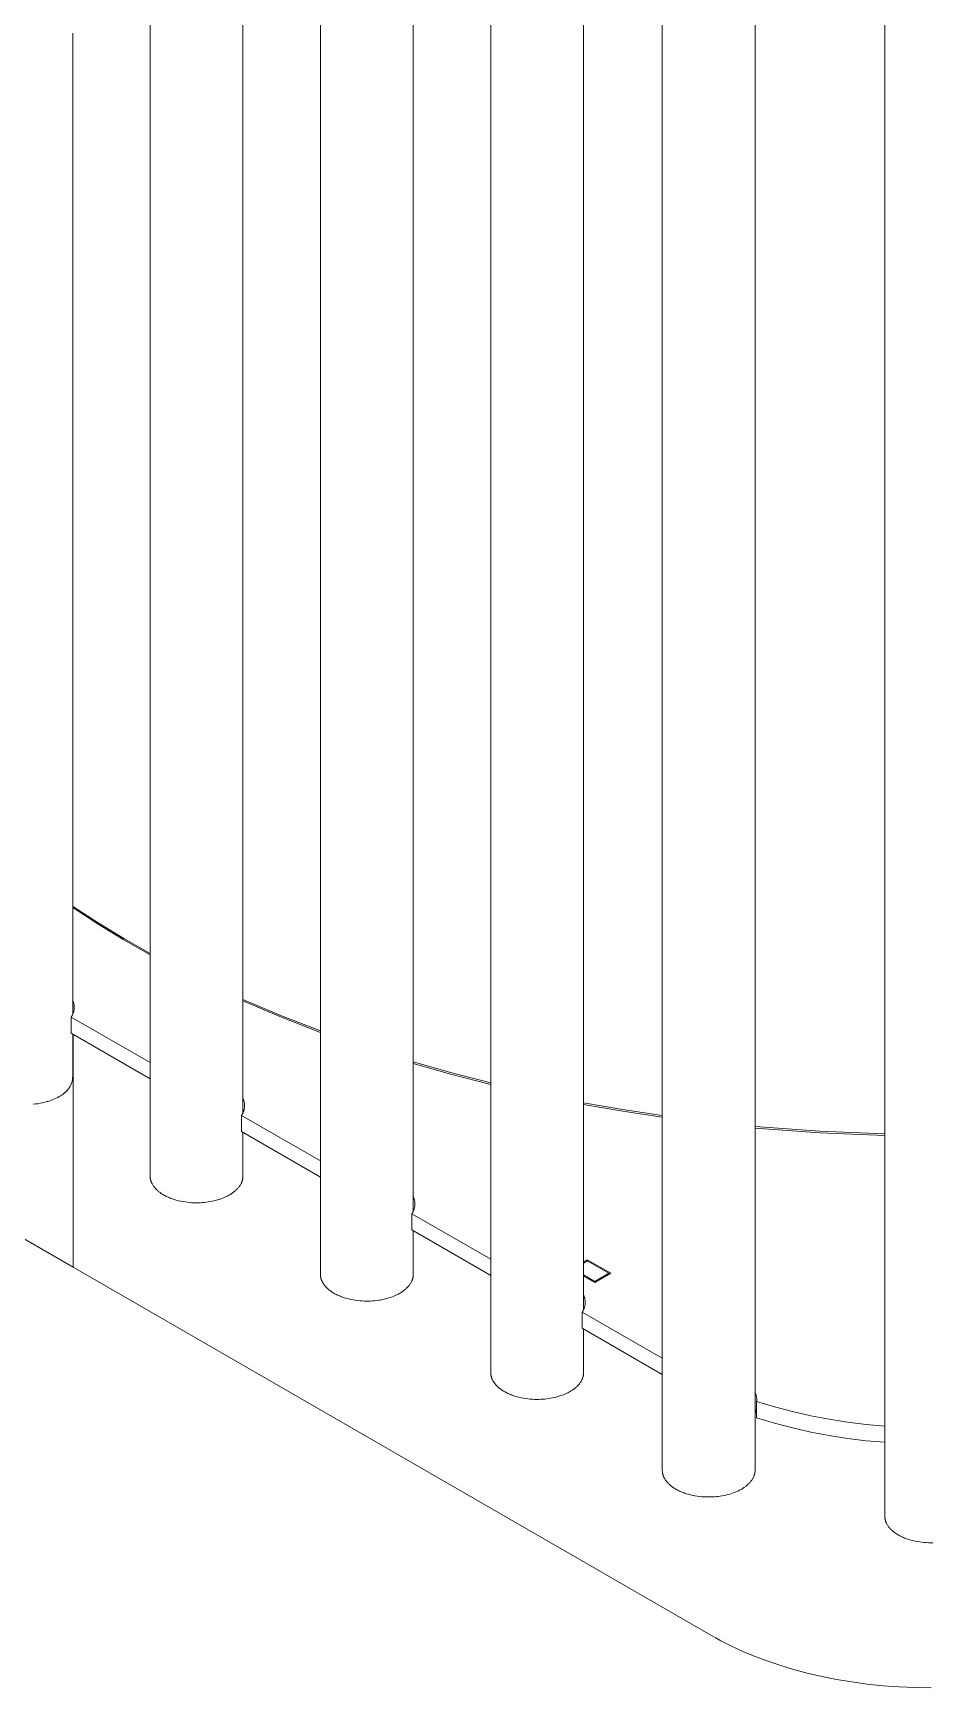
# Model space of a CAD drawing. Header units: millimetres. Extents: x 8434 to 10928, y 788 to 2545.
# Drawn here: x 10048 to 10161.7, y 1485.2 to 1694.9 of the extents above; entities that cross this region are included whole.
import ezdxf

# ---------------------------------------------------------------- set-up
doc = ezdxf.new("R2010")
doc.units = ezdxf.units.MM
doc.layers.add('ZANO_R', color=7, linetype='Continuous', lineweight=0)

msp = doc.modelspace()

# ---------------------------------------------------------------- linework, layer by layer
at = {"layer": 'ZANO_R'}
for p, q in [((10062.82, 1550.09), (10062.82, 1997.05)), ((10074.57, 1990.27), (10074.57, 1558.08)), ((10084.38, 1537.63), (10084.38, 1984.6)), ((10096.14, 1977.81), (10096.14, 1545.63)), ((10105.95, 1525.18), (10105.95, 1972.15)), ((10117.71, 1965.36), (10117.71, 1533.18)), ((10127.67, 1512.82), (10127.67, 1959.77)), ((10139.43, 1955.45), (10139.43, 1512.82)), ((10155.84, 1507.02), (10155.84, 1952.79)), ((10053.01, 1694.85), (10053.01, 1570.53)), ((9972.32, 1585.16), (10053.06, 1538.54)), ((10053.01, 1584.24), (10056.22, 1582.15)), ((10056.22, 1581.99), (10053.01, 1584.08)), ((10056.22, 1582.15), (10059.49, 1580.16)), ((10059.49, 1579.99), (10056.22, 1581.99)), ((10059.49, 1580.16), (10062.82, 1578.26)), ((10062.82, 1578.09), (10059.49, 1579.99)), ((10053.04, 1572.3), (10053.01, 1572.36)), ((10053.06, 1572.23), (10053.04, 1572.3)), ((10053.09, 1572.16), (10053.06, 1572.23)), ((10053.11, 1572.09), (10053.09, 1572.16)), ((10053.13, 1572.02), (10053.11, 1572.09)), ((10074.57, 1572.44), (10079.45, 1570.38)), ((10079.45, 1570.19), (10074.57, 1572.26)), ((10052.83, 1570.22), (10052.87, 1570.28)), ((10052.83, 1568.16), (10052.83, 1570.22)), ((10062.82, 1564.45), (10052.83, 1570.22)), ((10052.87, 1570.28), (10052.91, 1570.34)), ((10052.91, 1570.34), (10052.94, 1570.4)), ((10052.94, 1570.4), (10052.98, 1570.47)), ((10052.98, 1570.47), (10053.01, 1570.53)), ((10053.01, 1570.53), (10053.04, 1570.6)), ((10053.04, 1570.6), (10053.07, 1570.66)), ((10053.07, 1570.66), (10053.09, 1570.73)), ((10053.09, 1570.73), (10053.12, 1570.8)), ((10053.12, 1570.8), (10053.14, 1570.87)), ((10053.15, 1571.95), (10053.13, 1572.02)), ((10053.14, 1570.87), (10053.15, 1570.94)), ((10053.17, 1571.88), (10053.15, 1571.95)), ((10053.15, 1570.94), (10053.17, 1571.01)), ((10053.18, 1571.81), (10053.17, 1571.88)), ((10053.17, 1571.01), (10053.18, 1571.09)), ((10053.19, 1571.74), (10053.18, 1571.81)), ((10053.18, 1571.09), (10053.2, 1571.16)), ((10053.2, 1571.67), (10053.19, 1571.74)), ((10053.21, 1571.59), (10053.2, 1571.67)), ((10053.2, 1571.23), (10053.21, 1571.3)), ((10053.2, 1571.16), (10053.2, 1571.23)), ((10053.21, 1571.52), (10053.21, 1571.59)), ((10053.21, 1571.45), (10053.21, 1571.52)), ((10053.21, 1571.38), (10053.21, 1571.45)), ((10053.21, 1571.3), (10053.21, 1571.38)), ((10079.45, 1570.38), (10084.38, 1568.46)), ((10084.38, 1568.27), (10079.45, 1570.19)), ((10062.82, 1562.39), (10052.83, 1568.16)), ((10053.01, 1568.06), (10053.01, 1562.54)), ((10053.06, 1568.02), (10053.06, 1538.54)), ((10096.14, 1564.55), (10101.03, 1563.16)), ((10101.03, 1562.96), (10096.14, 1564.35)), ((10052.72, 1561.52), (10052.77, 1561.62)), ((10052.77, 1561.62), (10052.82, 1561.72)), ((10052.82, 1561.72), (10052.86, 1561.83)), ((10052.86, 1561.83), (10052.9, 1561.93)), ((10052.9, 1561.93), (10052.94, 1562.04)), ((10052.94, 1562.04), (10052.96, 1562.1)), ((10052.96, 1562.1), (10052.97, 1562.16)), ((10052.97, 1562.16), (10052.98, 1562.22)), ((10052.98, 1562.22), (10052.99, 1562.26)), ((10052.99, 1562.33), (10053, 1562.4)), ((10052.99, 1562.27), (10052.99, 1562.33)), ((10052.99, 1562.26), (10052.99, 1562.27)), ((10053, 1562.58), (10053, 1562.61)), ((10053, 1562.5), (10053.01, 1562.53)), ((10053, 1562.49), (10053, 1562.5)), ((10053, 1562.46), (10053, 1562.49)), ((10053, 1562.4), (10053, 1562.46)), ((10053.01, 1562.53), (10053.01, 1562.54)), ((10101.03, 1563.16), (10105.95, 1561.89)), ((10105.95, 1561.69), (10101.03, 1562.96)), ((10049.48, 1559.43), (10049.77, 1559.51)), ((10049.77, 1559.51), (10049.9, 1559.54)), ((10049.9, 1559.54), (10050.11, 1559.61)), ((10050.11, 1559.61), (10050.31, 1559.68)), ((10050.31, 1559.68), (10050.51, 1559.76)), ((10050.51, 1559.76), (10050.71, 1559.85)), ((10050.71, 1559.85), (10050.91, 1559.94)), ((10050.91, 1559.94), (10051.11, 1560.04)), ((10051.11, 1560.04), (10051.3, 1560.14)), ((10051.3, 1560.14), (10051.4, 1560.2)), ((10051.4, 1560.2), (10051.49, 1560.25)), ((10051.49, 1560.25), (10051.59, 1560.31)), ((10051.59, 1560.31), (10051.68, 1560.37)), ((10051.68, 1560.37), (10051.77, 1560.43)), ((10051.77, 1560.43), (10051.86, 1560.5)), ((10051.86, 1560.5), (10051.95, 1560.57)), ((10051.95, 1560.57), (10052.03, 1560.65)), ((10052.03, 1560.65), (10052.12, 1560.72)), ((10052.12, 1560.72), (10052.19, 1560.8)), ((10052.19, 1560.8), (10052.27, 1560.88)), ((10052.27, 1560.88), (10052.34, 1560.97)), ((10052.34, 1560.97), (10052.41, 1561.05)), ((10052.41, 1561.05), (10052.48, 1561.14)), ((10052.48, 1561.14), (10052.55, 1561.24)), ((10052.55, 1561.24), (10052.61, 1561.33)), ((10052.61, 1561.33), (10052.67, 1561.42)), ((10052.67, 1561.42), (10052.72, 1561.52)), ((10074.6, 1559.85), (10074.57, 1559.91)), ((10074.63, 1559.78), (10074.6, 1559.85)), ((10074.66, 1559.71), (10074.63, 1559.78)), ((10074.68, 1559.64), (10074.66, 1559.71)), ((10074.7, 1559.57), (10074.68, 1559.64)), ((10074.72, 1559.5), (10074.7, 1559.57)), ((10074.74, 1559.43), (10074.72, 1559.5)), ((10048, 1559.18), (10048.3, 1559.21)), ((10048.3, 1559.21), (10048.59, 1559.25)), ((10048.59, 1559.25), (10048.89, 1559.3)), ((10048.89, 1559.3), (10049.19, 1559.36)), ((10049.19, 1559.36), (10049.48, 1559.43)), ((10074.4, 1557.76), (10074.44, 1557.82)), ((10074.4, 1555.71), (10074.4, 1557.76)), ((10084.38, 1552), (10074.4, 1557.76)), ((10074.44, 1557.82), (10074.47, 1557.89)), ((10074.47, 1557.89), (10074.51, 1557.95)), ((10074.51, 1557.95), (10074.55, 1558.01)), ((10074.55, 1558.01), (10074.58, 1558.08)), ((10074.58, 1558.08), (10074.61, 1558.15)), ((10074.61, 1558.15), (10074.64, 1558.21)), ((10074.64, 1558.21), (10074.66, 1558.28)), ((10074.66, 1558.28), (10074.68, 1558.35)), ((10074.68, 1558.35), (10074.7, 1558.42)), ((10074.7, 1558.42), (10074.72, 1558.49)), ((10074.72, 1558.49), (10074.74, 1558.56)), ((10074.75, 1559.36), (10074.74, 1559.43)), ((10074.74, 1558.56), (10074.75, 1558.63)), ((10074.76, 1559.29), (10074.75, 1559.36)), ((10074.75, 1558.63), (10074.76, 1558.71)), ((10074.77, 1559.21), (10074.76, 1559.29)), ((10074.76, 1558.71), (10074.77, 1558.78)), ((10074.78, 1559.14), (10074.77, 1559.21)), ((10074.77, 1558.78), (10074.78, 1558.85)), ((10074.78, 1559.07), (10074.78, 1559.14)), ((10074.78, 1559), (10074.78, 1559.07)), ((10074.78, 1558.92), (10074.78, 1559)), ((10074.78, 1558.85), (10074.78, 1558.92)), ((10117.71, 1559.37), (10122.68, 1558.5)), ((10122.68, 1558.29), (10117.71, 1559.16)), ((10122.68, 1558.5), (10127.67, 1557.74)), ((10127.67, 1557.53), (10122.68, 1558.29)), ((10084.38, 1549.94), (10074.4, 1555.71)), ((10074.57, 1555.6), (10074.57, 1550.09)), ((10139.43, 1556.37), (10147.63, 1555.77)), ((10147.63, 1555.56), (10139.43, 1556.16)), ((10147.63, 1555.77), (10155.84, 1555.43)), ((10155.84, 1555.22), (10147.63, 1555.56)), ((10062.82, 1550.09), (10062.82, 1550.03)), ((10062.82, 1550.03), (10062.82, 1549.98)), ((10062.82, 1549.98), (10062.82, 1549.92)), ((10062.82, 1549.92), (10062.83, 1549.87)), ((10062.83, 1549.87), (10062.84, 1549.82)), ((10062.84, 1549.82), (10062.84, 1549.76)), ((10062.84, 1549.76), (10062.85, 1549.71)), ((10062.85, 1549.71), (10062.86, 1549.66)), ((10062.86, 1549.66), (10062.87, 1549.62)), ((10062.87, 1549.62), (10062.88, 1549.58)), ((10062.88, 1549.58), (10062.89, 1549.55)), ((10062.89, 1549.55), (10062.9, 1549.51)), ((10062.9, 1549.51), (10062.91, 1549.47)), ((10062.91, 1549.47), (10062.93, 1549.43)), ((10062.93, 1549.43), (10062.94, 1549.39)), ((10062.94, 1549.39), (10062.95, 1549.36)), ((10062.95, 1549.36), (10062.97, 1549.32)), ((10062.97, 1549.32), (10062.98, 1549.28)), ((10062.98, 1549.28), (10063, 1549.24)), ((10063, 1549.24), (10063.02, 1549.2)), ((10063.02, 1549.2), (10063.04, 1549.17)), ((10063.04, 1549.17), (10063.06, 1549.13)), ((10063.06, 1549.13), (10063.1, 1549.05)), ((10063.1, 1549.05), (10063.14, 1548.98)), ((10074.21, 1548.9), (10074.25, 1548.98)), ((10074.25, 1548.98), (10074.29, 1549.05)), ((10074.29, 1549.05), (10074.33, 1549.13)), ((10074.33, 1549.13), (10074.37, 1549.2)), ((10074.37, 1549.2), (10074.4, 1549.27)), ((10074.4, 1549.27), (10074.42, 1549.31)), ((10074.42, 1549.31), (10074.43, 1549.35)), ((10074.43, 1549.35), (10074.45, 1549.39)), ((10074.45, 1549.39), (10074.46, 1549.42)), ((10074.46, 1549.42), (10074.47, 1549.46)), ((10074.47, 1549.46), (10074.48, 1549.5)), ((10074.48, 1549.5), (10074.5, 1549.54)), ((10074.5, 1549.54), (10074.51, 1549.57)), ((10074.51, 1549.61), (10074.52, 1549.65)), ((10074.51, 1549.57), (10074.51, 1549.61)), ((10074.52, 1549.65), (10074.53, 1549.68)), ((10074.53, 1549.68), (10074.54, 1549.72)), ((10074.54, 1549.72), (10074.55, 1549.76)), ((10074.55, 1549.79), (10074.56, 1549.83)), ((10074.55, 1549.76), (10074.55, 1549.79)), ((10074.56, 1549.9), (10074.57, 1549.94)), ((10074.56, 1549.87), (10074.56, 1549.9)), ((10074.56, 1549.83), (10074.56, 1549.87)), ((10074.57, 1550.05), (10074.57, 1550.09)), ((10074.57, 1550.01), (10074.57, 1550.05)), ((10074.57, 1549.98), (10074.57, 1550.01)), ((10074.57, 1549.94), (10074.57, 1549.98)), ((10063.14, 1548.98), (10063.19, 1548.9)), ((10063.19, 1548.9), (10063.24, 1548.82)), ((10063.24, 1548.82), (10063.29, 1548.75)), ((10063.29, 1548.75), (10063.35, 1548.67)), ((10063.35, 1548.67), (10063.41, 1548.6)), ((10063.41, 1548.6), (10063.48, 1548.52)), ((10063.48, 1548.52), (10063.55, 1548.45)), ((10063.55, 1548.45), (10063.62, 1548.38)), ((10063.62, 1548.38), (10063.69, 1548.3)), ((10063.69, 1548.3), (10063.77, 1548.23)), ((10063.77, 1548.23), (10063.86, 1548.16)), ((10063.86, 1548.16), (10063.94, 1548.09)), ((10063.94, 1548.09), (10064.03, 1548.02)), ((10064.03, 1548.02), (10064.12, 1547.95)), ((10064.12, 1547.95), (10064.22, 1547.89)), ((10064.22, 1547.89), (10064.32, 1547.82)), ((10064.32, 1547.82), (10064.42, 1547.76)), ((10064.42, 1547.76), (10064.53, 1547.69)), ((10064.53, 1547.69), (10064.63, 1547.63)), ((10064.63, 1547.63), (10064.75, 1547.57)), ((10064.75, 1547.57), (10064.86, 1547.51)), ((10064.86, 1547.51), (10064.98, 1547.46)), ((10064.98, 1547.46), (10065.1, 1547.4)), ((10065.1, 1547.4), (10065.22, 1547.35)), ((10065.22, 1547.35), (10065.34, 1547.3)), ((10065.34, 1547.3), (10065.47, 1547.25)), ((10065.47, 1547.25), (10065.59, 1547.2)), ((10065.59, 1547.2), (10065.72, 1547.16)), ((10065.72, 1547.16), (10065.86, 1547.11)), ((10065.86, 1547.11), (10066.12, 1547.03)), ((10066.12, 1547.03), (10066.4, 1546.96)), ((10066.4, 1546.96), (10066.67, 1546.9)), ((10066.67, 1546.9), (10066.96, 1546.84)), ((10070.39, 1546.84), (10070.63, 1546.88)), ((10070.63, 1546.88), (10070.87, 1546.93)), ((10070.87, 1546.93), (10071.11, 1546.99)), ((10071.11, 1546.99), (10071.35, 1547.06)), ((10071.35, 1547.06), (10071.58, 1547.13)), ((10071.58, 1547.13), (10071.82, 1547.21)), ((10071.82, 1547.21), (10072.04, 1547.3)), ((10072.04, 1547.3), (10072.26, 1547.39)), ((10072.26, 1547.39), (10072.37, 1547.44)), ((10072.37, 1547.44), (10072.47, 1547.49)), ((10072.47, 1547.49), (10072.58, 1547.54)), ((10072.58, 1547.54), (10072.68, 1547.59)), ((10072.68, 1547.59), (10072.78, 1547.65)), ((10072.78, 1547.65), (10072.88, 1547.7)), ((10072.88, 1547.7), (10072.98, 1547.76)), ((10072.98, 1547.76), (10073.07, 1547.82)), ((10073.07, 1547.82), (10073.16, 1547.88)), ((10073.16, 1547.88), (10073.25, 1547.94)), ((10073.25, 1547.94), (10073.34, 1548)), ((10073.34, 1548), (10073.42, 1548.07)), ((10073.42, 1548.07), (10073.5, 1548.13)), ((10073.5, 1548.13), (10073.58, 1548.2)), ((10073.58, 1548.2), (10073.66, 1548.27)), ((10073.66, 1548.27), (10073.73, 1548.33)), ((10073.73, 1548.33), (10073.8, 1548.4)), ((10073.8, 1548.4), (10073.87, 1548.47)), ((10073.87, 1548.47), (10073.93, 1548.54)), ((10073.93, 1548.54), (10073.99, 1548.61)), ((10073.99, 1548.61), (10074.05, 1548.69)), ((10074.05, 1548.69), (10074.1, 1548.76)), ((10074.1, 1548.76), (10074.16, 1548.83)), ((10074.16, 1548.83), (10074.21, 1548.9)), ((10096.17, 1547.39), (10096.14, 1547.46)), ((10096.2, 1547.33), (10096.17, 1547.39)), ((10096.22, 1547.26), (10096.2, 1547.33)), ((10096.25, 1547.19), (10096.22, 1547.26)), ((10096.27, 1547.12), (10096.25, 1547.19)), ((10096.29, 1547.05), (10096.27, 1547.12)), ((10096.3, 1546.98), (10096.29, 1547.05)), ((10096.32, 1546.91), (10096.3, 1546.98)), ((10096.33, 1546.83), (10096.32, 1546.91)), ((10066.96, 1546.84), (10067.24, 1546.8)), ((10067.24, 1546.8), (10067.52, 1546.76)), ((10067.52, 1546.76), (10067.8, 1546.73)), ((10067.8, 1546.73), (10068.08, 1546.71)), ((10068.08, 1546.71), (10068.36, 1546.7)), ((10068.36, 1546.7), (10068.64, 1546.69)), ((10068.64, 1546.69), (10068.91, 1546.69)), ((10068.91, 1546.69), (10069.17, 1546.7)), ((10069.17, 1546.7), (10069.44, 1546.72)), ((10069.44, 1546.72), (10069.67, 1546.74)), ((10069.67, 1546.74), (10069.91, 1546.77)), ((10069.91, 1546.77), (10070.15, 1546.8)), ((10070.15, 1546.8), (10070.39, 1546.84)), ((10095.96, 1545.31), (10096, 1545.37)), ((10095.96, 1543.25), (10095.96, 1545.31)), ((10105.95, 1539.54), (10095.96, 1545.31)), ((10096, 1545.37), (10096.04, 1545.43)), ((10096.04, 1545.43), (10096.08, 1545.5)), ((10096.08, 1545.5), (10096.11, 1545.56)), ((10096.11, 1545.56), (10096.15, 1545.63)), ((10096.15, 1545.63), (10096.18, 1545.69)), ((10096.18, 1545.69), (10096.2, 1545.76)), ((10096.2, 1545.76), (10096.23, 1545.83)), ((10096.23, 1545.83), (10096.25, 1545.9)), ((10096.25, 1545.9), (10096.27, 1545.97)), ((10096.27, 1545.97), (10096.29, 1546.04)), ((10096.29, 1546.04), (10096.31, 1546.11)), ((10096.31, 1546.11), (10096.32, 1546.18)), ((10096.32, 1546.18), (10096.33, 1546.25)), ((10096.34, 1546.76), (10096.33, 1546.83)), ((10096.33, 1546.25), (10096.34, 1546.33)), ((10096.34, 1546.69), (10096.34, 1546.76)), ((10096.35, 1546.62), (10096.34, 1546.69)), ((10096.34, 1546.4), (10096.35, 1546.47)), ((10096.34, 1546.33), (10096.34, 1546.4)), ((10096.35, 1546.54), (10096.35, 1546.62)), ((10096.35, 1546.47), (10096.35, 1546.54)), ((10105.95, 1537.49), (10095.96, 1543.25)), ((10096.14, 1543.15), (10096.14, 1537.63)), ((10053.06, 1538.54), (10133.81, 1491.92)), ((10118.18, 1539.48), (10117.71, 1539.2)), ((10118.18, 1539.34), (10117.71, 1539.06)), ((10118.18, 1539.48), (10118.18, 1539.34)), ((10121.15, 1537.76), (10118.18, 1539.48)), ((10120.91, 1537.76), (10118.18, 1539.34)), ((10084.38, 1537.63), (10084.39, 1537.58)), ((10084.39, 1537.58), (10084.39, 1537.53)), ((10084.39, 1537.53), (10084.39, 1537.47)), ((10084.39, 1537.47), (10084.4, 1537.42)), ((10084.4, 1537.42), (10084.4, 1537.36)), ((10084.4, 1537.36), (10084.41, 1537.31)), ((10084.41, 1537.31), (10084.42, 1537.26)), ((10084.42, 1537.26), (10084.43, 1537.21)), ((10084.43, 1537.21), (10084.44, 1537.17)), ((10084.44, 1537.17), (10084.45, 1537.13)), ((10084.45, 1537.13), (10084.46, 1537.09)), ((10084.46, 1537.09), (10084.47, 1537.06)), ((10084.47, 1537.06), (10084.48, 1537.02)), ((10084.48, 1537.02), (10084.49, 1536.98)), ((10084.49, 1536.98), (10084.51, 1536.94)), ((10084.51, 1536.94), (10084.52, 1536.9)), ((10084.52, 1536.9), (10084.54, 1536.87)), ((10084.54, 1536.87), (10084.55, 1536.83)), ((10084.55, 1536.83), (10084.57, 1536.79)), ((10084.57, 1536.79), (10084.59, 1536.75)), ((10084.59, 1536.75), (10084.6, 1536.71)), ((10084.6, 1536.71), (10084.62, 1536.68)), ((10084.62, 1536.68), (10084.66, 1536.6)), ((10084.66, 1536.6), (10084.71, 1536.52)), ((10084.71, 1536.52), (10084.76, 1536.45)), ((10084.76, 1536.45), (10084.81, 1536.37)), ((10095.72, 1536.38), (10095.77, 1536.45)), ((10095.77, 1536.45), (10095.82, 1536.53)), ((10095.82, 1536.53), (10095.86, 1536.6)), ((10095.86, 1536.6), (10095.9, 1536.67)), ((10095.9, 1536.67), (10095.94, 1536.75)), ((10095.94, 1536.75), (10095.97, 1536.82)), ((10095.97, 1536.82), (10095.99, 1536.86)), ((10095.99, 1536.86), (10096, 1536.9)), ((10096, 1536.9), (10096.01, 1536.93)), ((10096.01, 1536.93), (10096.03, 1536.97)), ((10096.03, 1536.97), (10096.04, 1537.01)), ((10096.04, 1537.01), (10096.05, 1537.05)), ((10096.05, 1537.05), (10096.06, 1537.08)), ((10096.06, 1537.08), (10096.07, 1537.12)), ((10096.07, 1537.12), (10096.08, 1537.16)), ((10096.08, 1537.16), (10096.09, 1537.19)), ((10096.09, 1537.19), (10096.1, 1537.23)), ((10096.1, 1537.23), (10096.11, 1537.27)), ((10096.11, 1537.31), (10096.12, 1537.34)), ((10096.11, 1537.27), (10096.11, 1537.31)), ((10096.12, 1537.38), (10096.13, 1537.42)), ((10096.12, 1537.34), (10096.12, 1537.38)), ((10096.13, 1537.45), (10096.14, 1537.49)), ((10096.13, 1537.42), (10096.13, 1537.45)), ((10096.14, 1537.6), (10096.14, 1537.63)), ((10096.14, 1537.56), (10096.14, 1537.6)), ((10096.14, 1537.52), (10096.14, 1537.56)), ((10096.14, 1537.49), (10096.14, 1537.52)), ((10119.13, 1536.73), (10117.71, 1537.56)), ((10117.71, 1537.42), (10119.13, 1536.6)), ((10119.13, 1536.6), (10121.15, 1537.76)), ((10119.13, 1536.73), (10120.91, 1537.76)), ((10119.13, 1536.6), (10119.13, 1536.73)), ((10120.91, 1537.62), (10120.91, 1537.76)), ((10084.81, 1536.37), (10084.86, 1536.3)), ((10084.86, 1536.3), (10084.92, 1536.22)), ((10084.92, 1536.22), (10084.98, 1536.15)), ((10084.98, 1536.15), (10085.05, 1536.07)), ((10085.05, 1536.07), (10085.11, 1536)), ((10085.11, 1536), (10085.19, 1535.92)), ((10085.19, 1535.92), (10085.26, 1535.85)), ((10085.26, 1535.85), (10085.34, 1535.78)), ((10085.34, 1535.78), (10085.42, 1535.71)), ((10085.42, 1535.71), (10085.51, 1535.64)), ((10085.51, 1535.64), (10085.6, 1535.57)), ((10085.6, 1535.57), (10085.69, 1535.5)), ((10085.69, 1535.5), (10085.79, 1535.43)), ((10085.79, 1535.43), (10085.89, 1535.37)), ((10085.89, 1535.37), (10085.99, 1535.3)), ((10085.99, 1535.3), (10086.09, 1535.24)), ((10086.09, 1535.24), (10086.2, 1535.18)), ((10086.2, 1535.18), (10086.31, 1535.12)), ((10086.31, 1535.12), (10086.43, 1535.06)), ((10086.43, 1535.06), (10086.54, 1535.01)), ((10086.54, 1535.01), (10086.66, 1534.95)), ((10086.66, 1534.95), (10086.78, 1534.9)), ((10086.78, 1534.9), (10086.91, 1534.85)), ((10086.91, 1534.85), (10087.03, 1534.8)), ((10087.03, 1534.8), (10087.16, 1534.75)), ((10087.16, 1534.75), (10087.29, 1534.7)), ((10087.29, 1534.7), (10087.42, 1534.66)), ((10087.42, 1534.66), (10087.69, 1534.58)), ((10087.69, 1534.58), (10087.96, 1534.51)), ((10087.96, 1534.51), (10088.24, 1534.45)), ((10088.24, 1534.45), (10088.52, 1534.39)), ((10088.52, 1534.39), (10088.8, 1534.35)), ((10088.8, 1534.35), (10089.09, 1534.31)), ((10089.09, 1534.31), (10089.37, 1534.28)), ((10091.24, 1534.29), (10091.48, 1534.31)), ((10091.48, 1534.31), (10091.72, 1534.35)), ((10091.72, 1534.35), (10091.96, 1534.38)), ((10091.96, 1534.38), (10092.2, 1534.43)), ((10092.2, 1534.43), (10092.44, 1534.48)), ((10092.44, 1534.48), (10092.68, 1534.54)), ((10092.68, 1534.54), (10092.92, 1534.61)), ((10092.92, 1534.61), (10093.15, 1534.68)), ((10093.15, 1534.68), (10093.38, 1534.76)), ((10093.38, 1534.76), (10093.61, 1534.84)), ((10093.61, 1534.84), (10093.83, 1534.94)), ((10093.83, 1534.94), (10093.94, 1534.98)), ((10093.94, 1534.98), (10094.04, 1535.03)), ((10094.04, 1535.03), (10094.15, 1535.09)), ((10094.15, 1535.09), (10094.25, 1535.14)), ((10094.25, 1535.14), (10094.35, 1535.19)), ((10094.35, 1535.19), (10094.45, 1535.25)), ((10094.45, 1535.25), (10094.54, 1535.31)), ((10094.54, 1535.31), (10094.64, 1535.37)), ((10094.64, 1535.37), (10094.73, 1535.43)), ((10094.73, 1535.43), (10094.82, 1535.49)), ((10094.82, 1535.49), (10094.9, 1535.55)), ((10094.9, 1535.55), (10094.99, 1535.62)), ((10094.99, 1535.62), (10095.07, 1535.68)), ((10095.07, 1535.68), (10095.15, 1535.75)), ((10095.15, 1535.75), (10095.22, 1535.81)), ((10095.22, 1535.81), (10095.3, 1535.88)), ((10095.3, 1535.88), (10095.37, 1535.95)), ((10095.37, 1535.95), (10095.43, 1536.02)), ((10095.43, 1536.02), (10095.5, 1536.09)), ((10095.5, 1536.09), (10095.56, 1536.16)), ((10095.56, 1536.16), (10095.62, 1536.23)), ((10095.62, 1536.23), (10095.67, 1536.31)), ((10095.67, 1536.31), (10095.72, 1536.38)), ((10117.74, 1534.94), (10117.71, 1535.01)), ((10117.77, 1534.88), (10117.74, 1534.94)), ((10117.79, 1534.81), (10117.77, 1534.88)), ((10117.82, 1534.74), (10117.79, 1534.81)), ((10117.84, 1534.67), (10117.82, 1534.74)), ((10117.85, 1534.6), (10117.84, 1534.67)), ((10117.87, 1534.53), (10117.85, 1534.6)), ((10117.88, 1534.45), (10117.87, 1534.53)), ((10117.9, 1534.38), (10117.88, 1534.45)), ((10117.9, 1534.31), (10117.9, 1534.38)), ((10117.91, 1534.24), (10117.9, 1534.31)), ((10089.37, 1534.28), (10089.65, 1534.26)), ((10089.65, 1534.26), (10089.93, 1534.25)), ((10089.93, 1534.25), (10090.2, 1534.24)), ((10090.2, 1534.24), (10090.48, 1534.24)), ((10090.48, 1534.24), (10090.74, 1534.25)), ((10090.74, 1534.25), (10091, 1534.27)), ((10091, 1534.27), (10091.24, 1534.29)), ((10117.53, 1532.86), (10117.57, 1532.92)), ((10117.53, 1530.8), (10117.53, 1532.86)), ((10127.67, 1527), (10117.53, 1532.86)), ((10117.57, 1532.92), (10117.61, 1532.98)), ((10117.61, 1532.98), (10117.65, 1533.04)), ((10117.65, 1533.04), (10117.68, 1533.11)), ((10117.68, 1533.11), (10117.71, 1533.17)), ((10117.71, 1533.17), (10117.74, 1533.24)), ((10117.74, 1533.24), (10117.77, 1533.31)), ((10117.77, 1533.31), (10117.8, 1533.38)), ((10117.8, 1533.38), (10117.82, 1533.45)), ((10117.82, 1533.45), (10117.84, 1533.52)), ((10117.84, 1533.52), (10117.86, 1533.59)), ((10117.86, 1533.59), (10117.87, 1533.66)), ((10117.87, 1533.66), (10117.89, 1533.73)), ((10117.89, 1533.73), (10117.9, 1533.8)), ((10117.9, 1533.8), (10117.91, 1533.87)), ((10117.92, 1534.17), (10117.91, 1534.24)), ((10117.91, 1533.95), (10117.92, 1534.02)), ((10117.91, 1533.87), (10117.91, 1533.95)), ((10117.92, 1534.09), (10117.92, 1534.17)), ((10117.92, 1534.02), (10117.92, 1534.09)), ((10127.67, 1524.95), (10117.53, 1530.8)), ((10117.71, 1530.7), (10117.71, 1525.18)), ((10105.95, 1525.18), (10105.95, 1525.13)), ((10105.95, 1525.13), (10105.96, 1525.07)), ((10105.96, 1525.07), (10105.96, 1525.02)), ((10105.96, 1525.02), (10105.96, 1524.97)), ((10105.96, 1524.97), (10105.97, 1524.91)), ((10105.97, 1524.91), (10105.98, 1524.86)), ((10105.98, 1524.86), (10105.99, 1524.81)), ((10105.99, 1524.81), (10106, 1524.75)), ((10106, 1524.75), (10106.01, 1524.72)), ((10106.01, 1524.72), (10106.02, 1524.68)), ((10106.02, 1524.68), (10106.03, 1524.64)), ((10106.03, 1524.64), (10106.04, 1524.6)), ((10106.04, 1524.6), (10106.05, 1524.57)), ((10106.05, 1524.57), (10106.06, 1524.53)), ((10106.06, 1524.53), (10106.08, 1524.49)), ((10106.08, 1524.49), (10106.09, 1524.45)), ((10106.09, 1524.45), (10106.1, 1524.41)), ((10106.1, 1524.41), (10106.12, 1524.38)), ((10106.12, 1524.38), (10106.14, 1524.34)), ((10106.14, 1524.34), (10106.15, 1524.3)), ((10106.15, 1524.3), (10106.17, 1524.26)), ((10106.17, 1524.26), (10106.19, 1524.22)), ((10106.19, 1524.22), (10106.23, 1524.15)), ((10106.23, 1524.15), (10106.28, 1524.07)), ((10106.28, 1524.07), (10106.32, 1524)), ((10106.32, 1524), (10106.37, 1523.92)), ((10106.37, 1523.92), (10106.43, 1523.84)), ((10106.43, 1523.84), (10106.49, 1523.77)), ((10117.18, 1523.78), (10117.24, 1523.85)), ((10117.24, 1523.85), (10117.29, 1523.93)), ((10117.29, 1523.93), (10117.34, 1524)), ((10117.34, 1524), (10117.39, 1524.07)), ((10117.39, 1524.07), (10117.43, 1524.15)), ((10117.43, 1524.15), (10117.47, 1524.22)), ((10117.47, 1524.22), (10117.5, 1524.3)), ((10117.5, 1524.3), (10117.54, 1524.37)), ((10117.54, 1524.37), (10117.55, 1524.41)), ((10117.55, 1524.41), (10117.57, 1524.45)), ((10117.57, 1524.45), (10117.58, 1524.48)), ((10117.58, 1524.48), (10117.6, 1524.52)), ((10117.6, 1524.52), (10117.61, 1524.56)), ((10117.61, 1524.56), (10117.62, 1524.59)), ((10117.62, 1524.59), (10117.63, 1524.63)), ((10117.63, 1524.63), (10117.64, 1524.67)), ((10117.64, 1524.67), (10117.65, 1524.71)), ((10117.65, 1524.71), (10117.66, 1524.74)), ((10117.66, 1524.74), (10117.67, 1524.78)), ((10117.67, 1524.82), (10117.68, 1524.85)), ((10117.67, 1524.78), (10117.67, 1524.82)), ((10117.68, 1524.85), (10117.69, 1524.89)), ((10117.69, 1524.93), (10117.7, 1524.96)), ((10117.69, 1524.89), (10117.69, 1524.93)), ((10117.7, 1525.07), (10117.71, 1525.11)), ((10117.7, 1525.04), (10117.7, 1525.07)), ((10117.7, 1525), (10117.7, 1525.04)), ((10117.7, 1524.96), (10117.7, 1525)), ((10117.71, 1525.15), (10117.71, 1525.18)), ((10117.71, 1525.11), (10117.71, 1525.15)), ((10106.49, 1523.77), (10106.55, 1523.69)), ((10106.55, 1523.69), (10106.61, 1523.62)), ((10106.61, 1523.62), (10106.68, 1523.54)), ((10106.68, 1523.54), (10106.75, 1523.47)), ((10106.75, 1523.47), (10106.83, 1523.4)), ((10106.83, 1523.4), (10106.91, 1523.33)), ((10106.91, 1523.33), (10106.99, 1523.26)), ((10106.99, 1523.26), (10107.08, 1523.19)), ((10107.08, 1523.19), (10107.17, 1523.12)), ((10107.17, 1523.12), (10107.26, 1523.05)), ((10107.26, 1523.05), (10107.35, 1522.98)), ((10107.35, 1522.98), (10107.45, 1522.92)), ((10107.45, 1522.92), (10107.56, 1522.85)), ((10107.56, 1522.85), (10107.66, 1522.79)), ((10107.66, 1522.79), (10107.77, 1522.73)), ((10107.77, 1522.73), (10107.88, 1522.67)), ((10107.88, 1522.67), (10108, 1522.61)), ((10108, 1522.61), (10108.11, 1522.55)), ((10108.11, 1522.55), (10108.23, 1522.5)), ((10108.23, 1522.5), (10108.35, 1522.45)), ((10108.35, 1522.45), (10108.48, 1522.39)), ((10108.48, 1522.39), (10108.6, 1522.35)), ((10108.6, 1522.35), (10108.73, 1522.3)), ((10108.73, 1522.3), (10108.86, 1522.25)), ((10108.86, 1522.25), (10108.99, 1522.21)), ((10108.99, 1522.21), (10109.26, 1522.13)), ((10109.26, 1522.13), (10109.53, 1522.06)), ((10109.53, 1522.06), (10109.81, 1521.99)), ((10109.81, 1521.99), (10110.09, 1521.94)), ((10110.09, 1521.94), (10110.37, 1521.89)), ((10110.37, 1521.89), (10110.66, 1521.86)), ((10110.66, 1521.86), (10110.94, 1521.83)), ((10110.94, 1521.83), (10111.22, 1521.81)), ((10111.22, 1521.81), (10111.5, 1521.79)), ((10111.5, 1521.79), (10111.77, 1521.79)), ((10111.77, 1521.79), (10112.04, 1521.79)), ((10112.04, 1521.79), (10112.31, 1521.8)), ((10112.31, 1521.8), (10112.57, 1521.81)), ((10112.57, 1521.81), (10112.81, 1521.83)), ((10112.81, 1521.83), (10113.05, 1521.86)), ((10113.05, 1521.86), (10113.29, 1521.89)), ((10113.29, 1521.89), (10113.53, 1521.93)), ((10113.53, 1521.93), (10113.77, 1521.98)), ((10113.77, 1521.98), (10114.01, 1522.03)), ((10114.01, 1522.03), (10114.25, 1522.09)), ((10114.25, 1522.09), (10114.49, 1522.15)), ((10114.49, 1522.15), (10114.72, 1522.23)), ((10114.72, 1522.23), (10114.95, 1522.31)), ((10114.95, 1522.31), (10115.18, 1522.39)), ((10115.18, 1522.39), (10115.4, 1522.48)), ((10115.4, 1522.48), (10115.5, 1522.53)), ((10115.5, 1522.53), (10115.61, 1522.58)), ((10115.61, 1522.58), (10115.71, 1522.63)), ((10115.71, 1522.63), (10115.82, 1522.69)), ((10115.82, 1522.69), (10115.92, 1522.74)), ((10115.92, 1522.74), (10116.02, 1522.8)), ((10116.02, 1522.8), (10116.11, 1522.86)), ((10116.11, 1522.86), (10116.21, 1522.91)), ((10116.21, 1522.91), (10116.3, 1522.98)), ((10116.3, 1522.98), (10116.39, 1523.04)), ((10116.39, 1523.04), (10116.47, 1523.1)), ((10116.47, 1523.1), (10116.56, 1523.16)), ((10116.56, 1523.16), (10116.64, 1523.23)), ((10116.64, 1523.23), (10116.72, 1523.29)), ((10116.72, 1523.29), (10116.79, 1523.36)), ((10116.79, 1523.36), (10116.86, 1523.43)), ((10116.86, 1523.43), (10116.93, 1523.5)), ((10116.93, 1523.5), (10117, 1523.57)), ((10117, 1523.57), (10117.07, 1523.64)), ((10117.07, 1523.64), (10117.13, 1523.71)), ((10117.13, 1523.71), (10117.18, 1523.78)), ((10139.46, 1522.58), (10139.43, 1522.65)), ((10139.49, 1522.52), (10139.46, 1522.58)), ((10139.51, 1522.45), (10139.49, 1522.52)), ((10139.54, 1522.38), (10139.51, 1522.45)), ((10139.56, 1522.31), (10139.54, 1522.38)), ((10139.58, 1522.24), (10139.56, 1522.31)), ((10139.59, 1522.17), (10139.58, 1522.24)), ((10139.61, 1522.09), (10139.59, 1522.17)), ((10139.62, 1522.02), (10139.61, 1522.09)), ((10139.63, 1521.95), (10139.62, 1522.02)), ((10139.63, 1521.88), (10139.63, 1521.95)), ((10139.64, 1521.8), (10139.63, 1521.88)), ((10139.64, 1521.73), (10139.64, 1521.8)), ((10139.64, 1521.66), (10139.64, 1521.73)), ((10139.46, 1520.53), (10139.43, 1520.59)), ((10139.48, 1520.46), (10139.46, 1520.53)), ((10139.51, 1520.39), (10139.48, 1520.46)), ((10139.53, 1520.33), (10139.51, 1520.39)), ((10139.55, 1520.26), (10139.53, 1520.33)), ((10139.57, 1520.19), (10139.55, 1520.26)), ((10139.59, 1520.12), (10139.57, 1520.19)), ((10139.6, 1520.05), (10139.59, 1520.12)), ((10139.62, 1519.98), (10139.6, 1520.05)), ((10139.62, 1521.51), (10139.63, 1521.58)), ((10139.62, 1521.51), (10139.62, 1519.45)), ((10141.89, 1520.83), (10139.62, 1521.51)), ((10139.62, 1519.91), (10139.62, 1519.98)), ((10139.63, 1521.58), (10139.64, 1521.66)), ((10144.18, 1520.24), (10141.89, 1520.83)), ((10146.48, 1519.72), (10144.18, 1520.24)), ((10148.8, 1519.27), (10146.48, 1519.72)), ((10141.89, 1518.78), (10139.62, 1519.45)), ((10144.18, 1518.18), (10141.89, 1518.78)), ((10146.48, 1517.66), (10144.18, 1518.18)), ((10148.8, 1517.22), (10146.48, 1517.66)), ((10151.14, 1518.91), (10148.8, 1519.27)), ((10153.49, 1518.62), (10151.14, 1518.91)), ((10155.84, 1518.41), (10153.49, 1518.62)), ((10151.14, 1516.85), (10148.8, 1517.22)), ((10153.49, 1516.56), (10151.14, 1516.85)), ((10155.84, 1516.36), (10153.49, 1516.56)), ((10127.67, 1512.82), (10127.67, 1512.77)), ((10127.67, 1512.77), (10127.68, 1512.72)), ((10127.68, 1512.72), (10127.68, 1512.66)), ((10127.68, 1512.66), (10127.68, 1512.61)), ((10127.68, 1512.61), (10127.69, 1512.55)), ((10127.69, 1512.55), (10127.7, 1512.5)), ((10127.7, 1512.5), (10127.71, 1512.45)), ((10127.71, 1512.45), (10127.72, 1512.4)), ((10127.72, 1512.4), (10127.73, 1512.36)), ((10127.73, 1512.36), (10127.74, 1512.32)), ((10127.74, 1512.32), (10127.75, 1512.28)), ((10127.75, 1512.28), (10127.76, 1512.25)), ((10127.76, 1512.25), (10127.77, 1512.21)), ((10127.77, 1512.21), (10127.78, 1512.17)), ((10127.78, 1512.17), (10127.8, 1512.13)), ((10127.8, 1512.13), (10127.81, 1512.09)), ((10127.81, 1512.09), (10127.82, 1512.06)), ((10127.82, 1512.06), (10127.84, 1512.02)), ((10127.84, 1512.02), (10127.86, 1511.98)), ((10127.86, 1511.98), (10127.87, 1511.94)), ((10127.87, 1511.94), (10127.89, 1511.9)), ((10127.89, 1511.9), (10127.91, 1511.87)), ((10127.91, 1511.87), (10127.95, 1511.79)), ((10127.95, 1511.79), (10127.99, 1511.71)), ((10127.99, 1511.71), (10128.04, 1511.64)), ((10128.04, 1511.64), (10128.09, 1511.56)), ((10128.09, 1511.56), (10128.15, 1511.49)), ((10128.15, 1511.49), (10128.21, 1511.41)), ((10128.21, 1511.41), (10128.27, 1511.34)), ((10128.27, 1511.34), (10128.33, 1511.26)), ((10128.33, 1511.26), (10128.4, 1511.19)), ((10138.72, 1511.21), (10138.79, 1511.28)), ((10138.79, 1511.28), (10138.85, 1511.35)), ((10138.85, 1511.35), (10138.9, 1511.42)), ((10138.9, 1511.42), (10138.96, 1511.5)), ((10138.96, 1511.5), (10139.01, 1511.57)), ((10139.01, 1511.57), (10139.06, 1511.64)), ((10139.06, 1511.64), (10139.11, 1511.72)), ((10139.11, 1511.72), (10139.15, 1511.79)), ((10139.15, 1511.79), (10139.19, 1511.86)), ((10139.19, 1511.86), (10139.22, 1511.94)), ((10139.22, 1511.94), (10139.26, 1512.01)), ((10139.26, 1512.01), (10139.27, 1512.05)), ((10139.27, 1512.05), (10139.29, 1512.09)), ((10139.29, 1512.09), (10139.3, 1512.12)), ((10139.3, 1512.12), (10139.31, 1512.16)), ((10139.31, 1512.16), (10139.33, 1512.2)), ((10139.33, 1512.2), (10139.34, 1512.24)), ((10139.34, 1512.24), (10139.35, 1512.27)), ((10139.35, 1512.27), (10139.36, 1512.31)), ((10139.36, 1512.31), (10139.37, 1512.35)), ((10139.37, 1512.35), (10139.38, 1512.38)), ((10139.38, 1512.38), (10139.39, 1512.42)), ((10139.39, 1512.46), (10139.4, 1512.5)), ((10139.39, 1512.42), (10139.39, 1512.46)), ((10139.4, 1512.5), (10139.41, 1512.53)), ((10139.41, 1512.57), (10139.42, 1512.61)), ((10139.41, 1512.53), (10139.41, 1512.57)), ((10139.42, 1512.71), (10139.43, 1512.75)), ((10139.42, 1512.68), (10139.42, 1512.71)), ((10139.42, 1512.64), (10139.42, 1512.68)), ((10139.42, 1512.61), (10139.42, 1512.64)), ((10139.43, 1512.79), (10139.43, 1512.82)), ((10139.43, 1512.75), (10139.43, 1512.79)), ((10128.4, 1511.19), (10128.47, 1511.11)), ((10128.47, 1511.11), (10128.55, 1511.04)), ((10128.55, 1511.04), (10128.63, 1510.97)), ((10128.63, 1510.97), (10128.71, 1510.9)), ((10128.71, 1510.9), (10128.8, 1510.83)), ((10128.8, 1510.83), (10128.89, 1510.76)), ((10128.89, 1510.76), (10128.98, 1510.69)), ((10128.98, 1510.69), (10129.07, 1510.62)), ((10129.07, 1510.62), (10129.17, 1510.56)), ((10129.17, 1510.56), (10129.28, 1510.49)), ((10129.28, 1510.49), (10129.38, 1510.43)), ((10129.38, 1510.43), (10129.49, 1510.37)), ((10129.49, 1510.37), (10129.6, 1510.31)), ((10129.6, 1510.31), (10129.71, 1510.25)), ((10129.71, 1510.25), (10129.83, 1510.19)), ((10129.83, 1510.19), (10129.95, 1510.14)), ((10129.95, 1510.14), (10130.07, 1510.09)), ((10130.07, 1510.09), (10130.2, 1510.04)), ((10130.2, 1510.04), (10130.32, 1509.99)), ((10130.32, 1509.99), (10130.45, 1509.94)), ((10130.45, 1509.94), (10130.58, 1509.89)), ((10130.58, 1509.89), (10130.71, 1509.85)), ((10130.71, 1509.85), (10130.98, 1509.77)), ((10130.98, 1509.77), (10131.25, 1509.7)), ((10131.25, 1509.7), (10131.53, 1509.64)), ((10131.53, 1509.64), (10131.81, 1509.58)), ((10131.81, 1509.58), (10132.09, 1509.54)), ((10132.09, 1509.54), (10132.37, 1509.5)), ((10132.37, 1509.5), (10132.66, 1509.47)), ((10132.66, 1509.47), (10132.94, 1509.45)), ((10132.94, 1509.45), (10133.22, 1509.43)), ((10133.22, 1509.43), (10133.49, 1509.43)), ((10133.49, 1509.43), (10133.76, 1509.43)), ((10133.76, 1509.43), (10134.03, 1509.44)), ((10134.03, 1509.44), (10134.29, 1509.46)), ((10134.29, 1509.46), (10134.53, 1509.48)), ((10134.53, 1509.48), (10134.77, 1509.5)), ((10134.77, 1509.5), (10135.01, 1509.54)), ((10135.01, 1509.54), (10135.25, 1509.57)), ((10135.25, 1509.57), (10135.49, 1509.62)), ((10135.49, 1509.62), (10135.73, 1509.67)), ((10135.73, 1509.67), (10135.97, 1509.73)), ((10135.97, 1509.73), (10136.21, 1509.8)), ((10136.21, 1509.8), (10136.44, 1509.87)), ((10136.44, 1509.87), (10136.67, 1509.95)), ((10136.67, 1509.95), (10136.9, 1510.03)), ((10136.9, 1510.03), (10137.12, 1510.13)), ((10137.12, 1510.13), (10137.22, 1510.17)), ((10137.22, 1510.17), (10137.33, 1510.22)), ((10137.33, 1510.22), (10137.43, 1510.28)), ((10137.43, 1510.28), (10137.54, 1510.33)), ((10137.54, 1510.33), (10137.64, 1510.38)), ((10137.64, 1510.38), (10137.73, 1510.44)), ((10137.73, 1510.44), (10137.83, 1510.5)), ((10137.83, 1510.5), (10137.92, 1510.56)), ((10137.92, 1510.56), (10138.02, 1510.62)), ((10138.02, 1510.62), (10138.11, 1510.68)), ((10138.11, 1510.68), (10138.19, 1510.74)), ((10138.19, 1510.74), (10138.28, 1510.81)), ((10138.28, 1510.81), (10138.36, 1510.87)), ((10138.36, 1510.87), (10138.44, 1510.94)), ((10138.44, 1510.94), (10138.51, 1511)), ((10138.51, 1511), (10138.58, 1511.07)), ((10138.58, 1511.07), (10138.65, 1511.14)), ((10138.65, 1511.14), (10138.72, 1511.21)), ((10155.84, 1507.02), (10155.84, 1506.97)), ((10155.84, 1506.97), (10155.84, 1506.91)), ((10155.84, 1506.91), (10155.85, 1506.86)), ((10155.85, 1506.86), (10155.85, 1506.81)), ((10155.85, 1506.81), (10155.86, 1506.75)), ((10155.86, 1506.75), (10155.87, 1506.7)), ((10155.87, 1506.7), (10155.88, 1506.65)), ((10155.88, 1506.65), (10155.89, 1506.59)), ((10155.89, 1506.59), (10155.9, 1506.56)), ((10155.9, 1506.56), (10155.91, 1506.52)), ((10155.91, 1506.52), (10155.92, 1506.48)), ((10155.92, 1506.48), (10155.93, 1506.44)), ((10155.93, 1506.44), (10155.94, 1506.41)), ((10155.94, 1506.41), (10155.95, 1506.37)), ((10155.95, 1506.37), (10155.96, 1506.33)), ((10155.96, 1506.33), (10155.98, 1506.29)), ((10155.98, 1506.29), (10155.99, 1506.25)), ((10155.99, 1506.25), (10156.01, 1506.22)), ((10156.01, 1506.22), (10156.02, 1506.18)), ((10156.02, 1506.18), (10156.04, 1506.14)), ((10156.04, 1506.14), (10156.06, 1506.1)), ((10156.06, 1506.1), (10156.08, 1506.06)), ((10156.08, 1506.06), (10156.12, 1505.99)), ((10156.12, 1505.99), (10156.16, 1505.91)), ((10156.16, 1505.91), (10156.21, 1505.84)), ((10156.21, 1505.84), (10156.26, 1505.76)), ((10156.26, 1505.76), (10156.32, 1505.68)), ((10156.32, 1505.68), (10156.37, 1505.61)), ((10156.37, 1505.61), (10156.44, 1505.53)), ((10156.44, 1505.53), (10156.5, 1505.46)), ((10156.5, 1505.46), (10156.57, 1505.38)), ((10156.57, 1505.38), (10156.64, 1505.31)), ((10156.64, 1505.31), (10156.72, 1505.24)), ((10156.72, 1505.24), (10156.8, 1505.17)), ((10156.8, 1505.17), (10156.88, 1505.09)), ((10156.88, 1505.09), (10156.96, 1505.02)), ((10156.96, 1505.02), (10157.05, 1504.96)), ((10157.05, 1504.96), (10157.15, 1504.89)), ((10157.15, 1504.89), (10157.24, 1504.82)), ((10157.24, 1504.82), (10157.34, 1504.76)), ((10157.34, 1504.76), (10157.44, 1504.69)), ((10157.44, 1504.69), (10157.55, 1504.63)), ((10157.55, 1504.63), (10157.66, 1504.57)), ((10157.66, 1504.57), (10157.77, 1504.51)), ((10157.77, 1504.51), (10157.88, 1504.45)), ((10157.88, 1504.45), (10158, 1504.39)), ((10158, 1504.39), (10158.12, 1504.34)), ((10158.12, 1504.34), (10158.24, 1504.29)), ((10158.24, 1504.29), (10158.36, 1504.23)), ((10158.36, 1504.23), (10158.49, 1504.18)), ((10158.49, 1504.18), (10158.62, 1504.14)), ((10158.62, 1504.14), (10158.75, 1504.09)), ((10158.75, 1504.09), (10158.88, 1504.05)), ((10158.88, 1504.05), (10159.15, 1503.97)), ((10159.15, 1503.97), (10159.42, 1503.9)), ((10159.42, 1503.9), (10159.7, 1503.83)), ((10159.7, 1503.83), (10159.98, 1503.78)), ((10159.98, 1503.78), (10160.26, 1503.73)), ((10160.26, 1503.73), (10160.54, 1503.7)), ((10160.54, 1503.7), (10160.83, 1503.67)), ((10160.83, 1503.67), (10161.11, 1503.65)), ((10161.11, 1503.65), (10161.39, 1503.63)), ((10161.39, 1503.63), (10161.66, 1503.63)), ((10161.66, 1503.63), (10161.93, 1503.63)), ((10134.44, 1491.57), (10133.81, 1491.92)), ((10135.08, 1491.22), (10134.44, 1491.57)), ((10135.75, 1490.88), (10135.08, 1491.22)), ((10136.43, 1490.54), (10135.75, 1490.88)), ((10137.14, 1490.21), (10136.43, 1490.54)), ((10137.86, 1489.88), (10137.14, 1490.21)), ((10138.6, 1489.57), (10137.86, 1489.88)), ((10139.36, 1489.26), (10138.6, 1489.57)), ((10140.93, 1488.67), (10139.36, 1489.26)), ((10142.57, 1488.11), (10140.93, 1488.67)), ((10144.28, 1487.59), (10142.57, 1488.11)), ((10146.04, 1487.12), (10144.28, 1487.59)), ((10147.87, 1486.7), (10146.04, 1487.12)), ((10149.75, 1486.32), (10147.87, 1486.7)), ((10151.67, 1486), (10149.75, 1486.32)), ((10153.63, 1485.73), (10151.67, 1486)), ((10155.63, 1485.52), (10153.63, 1485.73)), ((10157.64, 1485.37), (10155.63, 1485.52)), ((10159.68, 1485.28), (10157.64, 1485.37)), ((10161.72, 1485.25), (10159.68, 1485.28))]:
    msp.add_line(p, q, dxfattribs=at)

doc.saveas('drawing.dxf')
